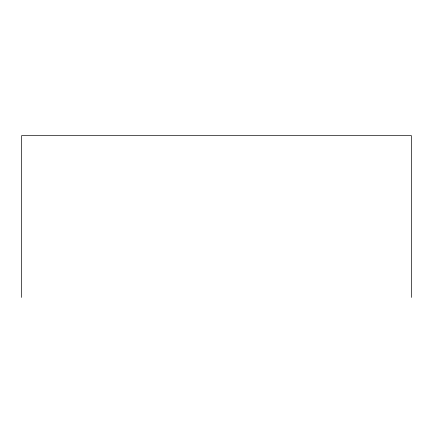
<?xml version="1.0" encoding="UTF-8"?>
<svg xmlns="http://www.w3.org/2000/svg" width="433" height="433" viewBox="0 0 433 433"><rect width="100%" height="100%" fill="white"/><g stroke="black" fill="none" stroke-linecap="round" stroke-linejoin="round"><path stroke-width="0.65" d="M411.35 297.422L411.35 135.578L21.65 135.578L21.65 297.422"/></g></svg>
